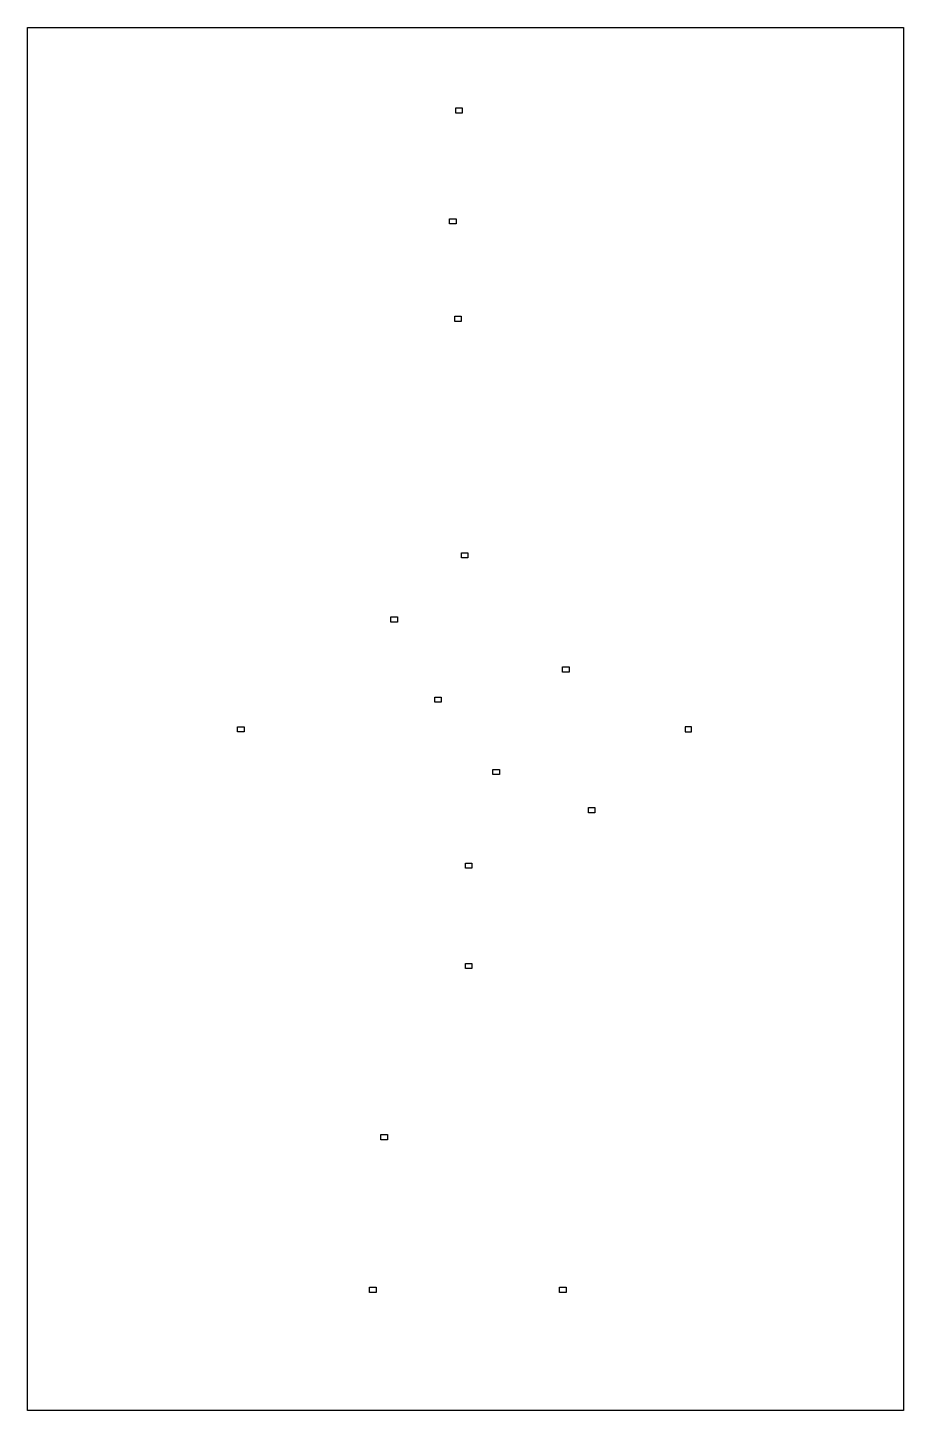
# Model space of a CAD drawing. Header units: millimetres. Extents: x 289 to 9778, y -894 to 6380.
# Drawn here: x 6243 to 6813, y 66 to 966 of the extents above; entities that cross this region are included whole.
import ezdxf

# ---------------------------------------------------------------- set-up
doc = ezdxf.new("R2010")
doc.units = ezdxf.units.MM

msp = doc.modelspace()

# ---------------------------------------------------------------- linework, layer by layer
for points in [[(6243.27, 965.7), (6813.27, 965.7), (6813.27, 65.7), (6243.27, 65.7)], [(6526.2, 913.47), (6526.2, 910.12), (6522, 910.12), (6522, 913.47)], [(6522.09, 841.29), (6522.09, 837.94), (6517.89, 837.94), (6517.89, 841.29)], [(6525.5, 777.8), (6525.5, 774.45), (6521.3, 774.45), (6521.3, 777.8)], [(6529.76, 623.85), (6529.76, 620.5), (6525.56, 620.5), (6525.56, 623.85)], [(6483.95, 582.17), (6483.95, 578.82), (6479.75, 578.82), (6479.75, 582.17)], [(6595.71, 549.58), (6595.71, 546.23), (6591.51, 546.23), (6591.51, 549.58)], [(6512.45, 530), (6512.45, 526.65), (6508.25, 526.65), (6508.25, 530)], [(6384.13, 510.62), (6384.13, 507.27), (6379.93, 507.27), (6379.93, 510.62)], [(6671.18, 510.62), (6671.18, 507.27), (6675.38, 507.27), (6675.38, 510.62)], [(6550.3, 482.82), (6550.3, 479.47), (6546.1, 479.47), (6546.1, 482.82)], [(6612.54, 458.06), (6612.54, 454.71), (6608.34, 454.71), (6608.34, 458.06)], [(6532.42, 421.9), (6532.42, 418.55), (6528.22, 418.55), (6528.22, 421.9)], [(6532.42, 356.66), (6532.42, 353.31), (6528.22, 353.31), (6528.22, 356.66)], [(6477.44, 245.14), (6477.44, 241.79), (6473.24, 241.79), (6473.24, 245.14)], [(6470.04, 145.77), (6470.04, 142.42), (6465.84, 142.42), (6465.84, 145.77)], [(6593.72, 145.77), (6593.72, 142.42), (6589.52, 142.42), (6589.52, 145.77)]]:
    msp.add_lwpolyline(points, close=True)

doc.saveas('drawing.dxf')
